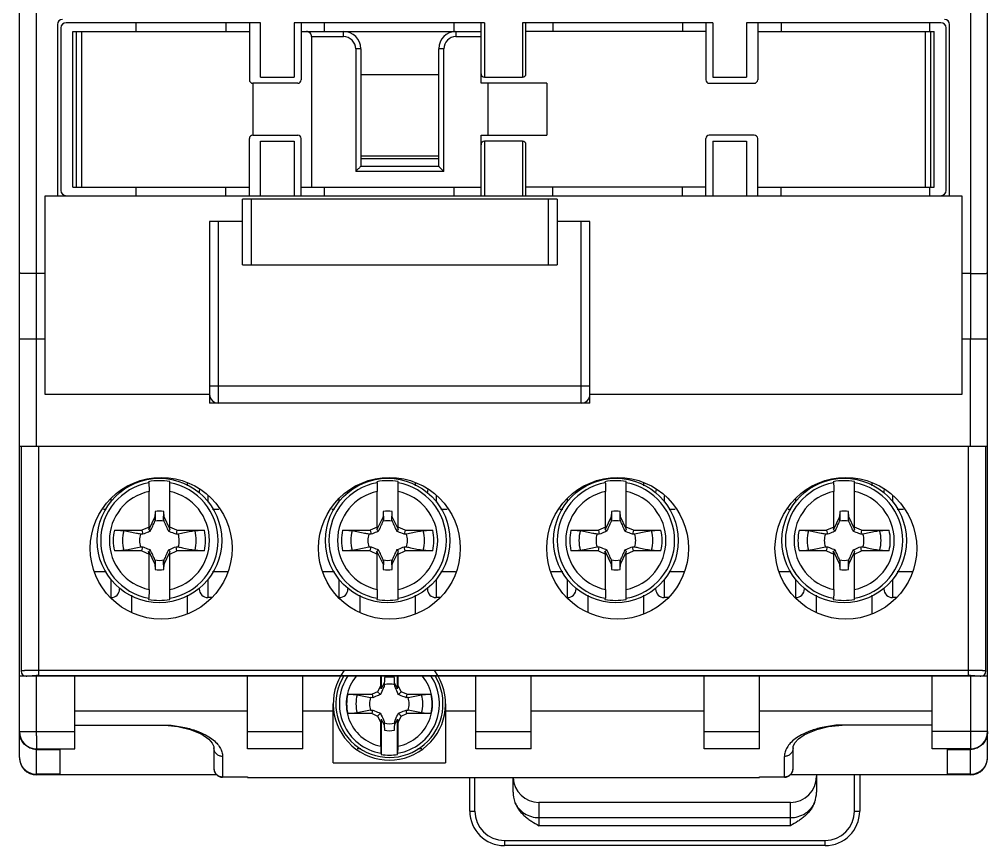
# Model space of a CAD drawing. Header units: millimetres. Extents: x 7.9 to 65, y 7.3 to 92.6.
# Drawn here: x 8.5 to 64.5, y 7.3 to 55.1 of the extents above; entities that cross this region are included whole.
import ezdxf

# ---------------------------------------------------------------- set-up
doc = ezdxf.new("R2010")
doc.units = ezdxf.units.MM
doc.header["$LTSCALE"] = 6.553738
doc.layers.get('0').update_dxf_attribs({"linetype": 'CONTINUOUS'})

msp = doc.modelspace()

# ---------------------------------------------------------------- linework, layer by layer
at = {"color": 7}
for p, q in [((8.468, 12.388), (8.468, 89.888)), ((64.468, 12.388), (64.468, 89.888)), ((63.468, 63.187), (63.468, 40.387)), ((9.468, 30.388), (9.467, 59.388)), ((22.418, 54.888), (11.168, 54.888)), ((15.228, 54.388), (15.228, 54.888)), ((20.418, 54.888), (20.418, 54.388)), ((21.768, 54.888), (21.768, 51.588)), ((22.418, 51.738), (22.418, 54.888)), ((24.368, 54.888), (24.368, 51.738)), ((35.368, 54.888), (24.368, 54.888)), ((24.768, 54.888), (24.768, 51.588)), ((26.118, 54.388), (26.118, 54.888)), ((33.618, 54.388), (33.618, 54.888)), ((35.168, 51.388), (35.168, 54.888)), ((35.368, 54.888), (35.368, 51.738)), ((37.568, 54.888), (37.568, 51.738)), ((48.568, 54.888), (37.568, 54.888)), ((37.768, 51.938), (37.768, 54.888)), ((39.318, 54.888), (39.318, 54.388)), ((46.818, 54.888), (46.818, 54.388)), ((48.168, 54.888), (48.168, 51.588)), ((48.568, 54.888), (48.568, 51.738)), ((61.768, 54.888), (50.518, 54.888)), ((50.518, 54.888), (50.518, 51.738)), ((51.168, 54.888), (51.168, 51.588)), ((52.518, 54.888), (52.518, 54.388)), ((61.128, 54.388), (61.128, 54.888)), ((10.668, 54.788), (10.668, 44.988)), ((10.868, 54.588), (10.868, 45.188)), ((11.568, 45.388), (11.568, 54.388)), ((11.568, 54.388), (21.768, 54.388)), ((11.768, 45.388), (11.768, 54.388)), ((12.068, 54.388), (12.068, 45.388)), ((24.768, 54.388), (35.168, 54.388)), ((27.218, 54.087), (27.218, 54.388)), ((33.718, 54.388), (33.718, 54.087)), ((48.168, 54.388), (37.768, 54.388)), ((51.168, 54.388), (61.368, 54.388)), ((60.868, 45.388), (60.868, 54.388)), ((61.168, 54.388), (61.168, 45.388)), ((61.368, 45.388), (61.368, 54.388)), ((62.068, 45.188), (62.068, 54.588)), ((62.268, 44.988), (62.268, 54.788)), ((25.368, 54.087), (25.368, 45.388)), ((25.368, 54.087), (27.217, 54.087)), ((33.717, 54.087), (35.168, 54.087)), ((27.918, 53.388), (27.918, 46.287)), ((28.218, 53.388), (27.918, 53.388)), ((28.218, 53.388), (28.218, 46.588)), ((32.718, 46.588), (32.718, 53.388)), ((33.018, 53.388), (32.718, 53.388)), ((33.018, 46.287), (33.018, 53.387)), ((22.418, 51.738), (24.368, 51.738)), ((32.718, 51.888), (28.218, 51.888)), ((35.368, 51.738), (37.568, 51.738)), ((48.568, 51.738), (50.518, 51.738)), ((21.968, 51.388), (21.968, 48.388)), ((24.568, 51.388), (21.968, 51.388)), ((38.968, 51.388), (35.168, 51.388)), ((35.568, 51.388), (35.568, 48.388)), ((38.968, 51.388), (38.968, 48.388)), ((48.368, 51.388), (50.968, 51.388)), ((21.768, 44.888), (21.768, 48.188)), ((21.968, 48.388), (24.568, 48.388)), ((24.768, 44.888), (24.768, 48.188)), ((35.168, 44.888), (35.168, 48.388)), ((35.168, 48.388), (38.968, 48.388)), ((48.168, 44.888), (48.168, 48.188)), ((50.968, 48.388), (48.368, 48.388)), ((51.168, 44.888), (51.168, 48.188)), ((22.418, 44.888), (22.418, 48.038)), ((22.418, 48.038), (24.368, 48.038)), ((24.368, 48.038), (24.368, 44.888)), ((35.368, 48.038), (35.368, 44.888)), ((37.568, 48.038), (35.368, 48.038)), ((37.568, 48.038), (37.568, 44.888)), ((37.768, 44.888), (37.768, 47.838)), ((48.568, 48.038), (50.518, 48.038)), ((48.568, 48.038), (48.568, 44.888)), ((50.518, 48.038), (50.518, 44.888)), ((32.718, 47.17), (28.218, 47.17)), ((28.218, 47.029), (32.718, 47.029)), ((28.218, 46.588), (32.718, 46.588)), ((33.018, 46.287), (27.918, 46.287)), ((11.568, 45.388), (21.768, 45.388)), ((15.228, 44.888), (15.228, 45.388)), ((20.418, 44.888), (20.418, 45.388)), ((24.768, 45.388), (35.168, 45.388)), ((26.118, 44.888), (26.118, 45.388)), ((33.618, 44.888), (33.618, 45.388)), ((48.168, 45.388), (37.768, 45.388)), ((39.318, 44.888), (39.318, 45.388)), ((46.818, 44.888), (46.818, 45.388)), ((51.168, 45.388), (61.368, 45.388)), ((52.518, 44.888), (52.518, 45.388)), ((61.128, 44.888), (61.128, 45.388)), ((9.968, 33.388), (9.968, 44.888)), ((9.968, 44.888), (62.968, 44.888)), ((62.968, 44.888), (62.968, 33.388)), ((21.368, 40.888), (21.368, 44.688)), ((39.568, 44.688), (21.368, 44.688)), ((21.868, 44.688), (21.868, 40.888)), ((39.068, 40.888), (39.068, 44.688)), ((39.568, 44.688), (39.568, 40.888)), ((19.468, 43.388), (19.468, 33.429)), ((21.368, 43.388), (19.468, 43.388)), ((19.968, 43.388), (19.968, 32.887)), ((41.468, 43.388), (39.568, 43.388)), ((40.968, 32.887), (40.968, 43.388)), ((41.468, 33.429), (41.468, 43.388)), ((21.368, 40.888), (39.568, 40.888)), ((9.968, 40.387), (9.467, 40.387)), ((63.468, 40.387), (62.968, 40.387)), ((63.468, 40.387), (63.468, 36.588)), ((9.968, 36.588), (8.468, 36.588)), ((64.468, 36.588), (62.968, 36.588)), ((63.467, 30.388), (63.467, 36.588)), ((19.468, 33.888), (41.468, 33.888)), ((19.469, 33.388), (9.968, 33.388)), ((19.468, 33.388), (19.468, 32.887)), ((62.968, 33.388), (41.466, 33.388)), ((41.468, 32.887), (41.468, 33.388)), ((41.468, 32.887), (19.468, 32.887)), ((8.468, 30.388), (64.468, 30.388)), ((8.568, 30.388), (8.568, 17.388)), ((9.568, 30.388), (9.568, 17.125)), ((63.368, 17.125), (63.368, 30.388)), ((64.367, 17.388), (64.367, 30.388)), ((15.936, 28.339), (15.956, 28.277)), ((17.168, 25.588), (17.168, 28.345)), ((18.185, 28.104), (18.185, 28.286)), ((29.136, 28.339), (29.156, 28.277)), ((30.368, 25.588), (30.368, 28.345)), ((31.385, 28.104), (31.385, 28.286)), ((42.336, 28.339), (42.356, 28.277)), ((43.568, 25.588), (43.568, 28.345)), ((44.585, 28.104), (44.585, 28.286)), ((55.536, 28.339), (55.556, 28.277)), ((56.768, 25.588), (56.768, 28.345)), ((57.785, 28.104), (57.785, 28.286)), ((14.268, 27.721), (14.268, 27.738)), ((15.968, 25.72), (15.968, 27.772)), ((19.368, 27.519), (19.368, 27.165)), ((27.468, 27.721), (27.468, 27.738)), ((29.168, 25.72), (29.168, 27.772)), ((32.568, 27.519), (32.568, 27.165)), ((40.668, 27.721), (40.668, 27.738)), ((42.368, 25.72), (42.368, 27.772)), ((45.768, 27.519), (45.768, 27.165)), ((53.868, 27.721), (53.868, 27.738)), ((55.568, 25.72), (55.568, 27.772)), ((58.968, 27.519), (58.968, 27.165)), ((13.768, 27.166), (13.768, 27.382)), ((26.968, 27.166), (26.968, 27.382)), ((40.168, 27.166), (40.168, 27.382)), ((53.368, 27.166), (53.368, 27.382)), ((13.494, 26.738), (13.335, 26.738)), ((16.313, 26.62), (16.302, 26.304)), ((16.313, 26.62), (16.322, 26.114)), ((16.813, 26.115), (16.822, 26.62)), ((16.833, 26.304), (16.822, 26.62)), ((20.001, 26.738), (19.641, 26.738)), ((26.694, 26.738), (26.535, 26.738)), ((29.513, 26.62), (29.502, 26.304)), ((29.513, 26.62), (29.522, 26.114)), ((30.013, 26.115), (30.022, 26.62)), ((30.033, 26.304), (30.022, 26.62)), ((33.201, 26.738), (32.841, 26.738)), ((39.894, 26.738), (39.735, 26.738)), ((42.713, 26.62), (42.702, 26.304)), ((42.713, 26.62), (42.722, 26.114)), ((43.213, 26.115), (43.222, 26.62)), ((43.233, 26.304), (43.222, 26.62)), ((46.401, 26.738), (46.041, 26.738)), ((53.094, 26.738), (52.935, 26.738)), ((55.913, 26.62), (55.902, 26.304)), ((55.913, 26.62), (55.922, 26.114)), ((56.413, 26.115), (56.422, 26.62)), ((56.433, 26.304), (56.422, 26.62)), ((59.601, 26.738), (59.241, 26.738)), ((16.302, 26.304), (15.948, 25.579)), ((16.322, 26.114), (16.302, 26.304)), ((16.813, 26.115), (16.833, 26.304)), ((17.168, 25.619), (16.833, 26.304)), ((29.502, 26.304), (29.148, 25.579)), ((29.522, 26.114), (29.502, 26.304)), ((30.013, 26.115), (30.033, 26.304)), ((30.368, 25.619), (30.033, 26.304)), ((42.702, 26.304), (42.348, 25.579)), ((42.722, 26.114), (42.702, 26.304)), ((43.213, 26.115), (43.233, 26.304)), ((43.568, 25.619), (43.233, 26.304)), ((55.902, 26.304), (55.548, 25.579)), ((55.922, 26.114), (55.902, 26.304)), ((56.413, 26.115), (56.433, 26.304)), ((56.768, 25.619), (56.433, 26.304)), ((13.964, 25.537), (15.556, 25.537)), ((15.606, 25.297), (15.48, 25.304)), ((15.968, 25.72), (15.556, 25.537)), ((15.556, 25.537), (15.606, 25.297)), ((15.968, 25.72), (15.936, 25.574)), ((15.948, 25.579), (15.936, 25.574)), ((15.948, 25.579), (16.047, 25.477)), ((17.187, 25.579), (17.088, 25.477)), ((17.579, 25.537), (17.168, 25.72)), ((17.168, 25.588), (17.187, 25.579)), ((17.579, 25.537), (17.529, 25.297)), ((17.655, 25.304), (17.529, 25.297)), ((17.579, 25.537), (19.171, 25.537)), ((27.164, 25.537), (28.756, 25.537)), ((28.806, 25.297), (28.68, 25.304)), ((29.168, 25.72), (28.756, 25.537)), ((28.756, 25.537), (28.806, 25.297)), ((29.168, 25.72), (29.136, 25.574)), ((29.148, 25.579), (29.136, 25.574)), ((29.148, 25.579), (29.247, 25.477)), ((30.387, 25.579), (30.288, 25.477)), ((30.779, 25.537), (30.368, 25.72)), ((30.368, 25.588), (30.387, 25.579)), ((30.779, 25.537), (30.729, 25.297)), ((30.855, 25.304), (30.729, 25.297)), ((30.779, 25.537), (32.371, 25.537)), ((40.364, 25.537), (41.956, 25.537)), ((42.006, 25.297), (41.88, 25.304)), ((42.368, 25.72), (41.956, 25.537)), ((41.956, 25.537), (42.006, 25.297)), ((42.368, 25.72), (42.336, 25.574)), ((42.348, 25.579), (42.336, 25.574)), ((42.348, 25.579), (42.447, 25.477)), ((43.587, 25.579), (43.488, 25.477)), ((43.979, 25.537), (43.568, 25.72)), ((43.568, 25.588), (43.587, 25.579)), ((43.979, 25.537), (43.929, 25.297)), ((44.055, 25.304), (43.929, 25.297)), ((43.979, 25.537), (45.571, 25.537)), ((53.564, 25.537), (55.156, 25.537)), ((55.206, 25.297), (55.08, 25.304)), ((55.568, 25.72), (55.156, 25.537)), ((55.156, 25.537), (55.206, 25.297)), ((55.568, 25.72), (55.536, 25.574)), ((55.548, 25.579), (55.536, 25.574)), ((55.548, 25.579), (55.647, 25.477)), ((56.787, 25.579), (56.688, 25.477)), ((57.179, 25.537), (56.768, 25.72)), ((56.768, 25.588), (56.787, 25.579)), ((57.179, 25.537), (57.129, 25.297)), ((57.255, 25.304), (57.129, 25.297)), ((57.179, 25.537), (58.771, 25.537)), ((15.556, 24.338), (13.964, 24.338)), ((15.48, 24.571), (15.606, 24.578)), ((15.556, 24.338), (15.606, 24.578)), ((15.556, 24.338), (15.968, 24.155)), ((15.936, 24.301), (15.948, 24.296)), ((15.968, 24.155), (15.936, 24.301)), ((15.948, 24.296), (16.047, 24.398)), ((15.948, 24.296), (16.302, 23.571)), ((15.968, 22.103), (15.968, 24.155)), ((16.833, 23.571), (17.168, 24.256)), ((17.187, 24.296), (17.088, 24.398)), ((17.168, 24.155), (17.58, 24.339)), ((17.187, 24.296), (17.168, 24.287)), ((17.168, 21.53), (17.168, 24.287)), ((17.58, 24.338), (17.529, 24.578)), ((17.529, 24.578), (17.655, 24.571)), ((19.171, 24.339), (17.58, 24.338)), ((28.756, 24.338), (27.164, 24.338)), ((28.68, 24.571), (28.806, 24.578)), ((28.756, 24.338), (28.806, 24.578)), ((28.756, 24.338), (29.168, 24.155)), ((29.136, 24.301), (29.148, 24.296)), ((29.168, 24.155), (29.136, 24.301)), ((29.148, 24.296), (29.247, 24.398)), ((29.148, 24.296), (29.502, 23.571)), ((29.168, 22.103), (29.168, 24.155)), ((30.033, 23.571), (30.368, 24.256)), ((30.387, 24.296), (30.288, 24.398)), ((30.368, 24.155), (30.78, 24.339)), ((30.387, 24.296), (30.368, 24.287)), ((30.368, 21.53), (30.368, 24.287)), ((30.78, 24.338), (30.729, 24.578)), ((30.729, 24.578), (30.855, 24.571)), ((32.371, 24.339), (30.78, 24.338)), ((41.956, 24.338), (40.364, 24.338)), ((41.88, 24.571), (42.006, 24.578)), ((41.956, 24.338), (42.006, 24.578)), ((41.956, 24.338), (42.368, 24.155)), ((42.336, 24.301), (42.348, 24.296)), ((42.368, 24.155), (42.336, 24.301)), ((42.348, 24.296), (42.447, 24.398)), ((42.348, 24.296), (42.702, 23.571)), ((42.368, 22.103), (42.368, 24.155)), ((43.233, 23.571), (43.568, 24.256)), ((43.587, 24.296), (43.488, 24.398)), ((43.568, 24.155), (43.98, 24.339)), ((43.587, 24.296), (43.568, 24.287)), ((43.568, 21.53), (43.568, 24.287)), ((43.98, 24.338), (43.929, 24.578)), ((43.929, 24.578), (44.055, 24.571)), ((45.571, 24.339), (43.98, 24.338)), ((55.156, 24.338), (53.564, 24.338)), ((55.08, 24.571), (55.206, 24.578)), ((55.156, 24.338), (55.206, 24.578)), ((55.156, 24.338), (55.568, 24.155)), ((55.536, 24.301), (55.548, 24.296)), ((55.568, 24.155), (55.536, 24.301)), ((55.548, 24.296), (55.647, 24.398)), ((55.548, 24.296), (55.902, 23.571)), ((55.568, 22.103), (55.568, 24.155)), ((56.433, 23.571), (56.768, 24.256)), ((56.787, 24.296), (56.688, 24.398)), ((56.768, 24.155), (57.18, 24.339)), ((56.787, 24.296), (56.768, 24.287)), ((56.768, 21.53), (56.768, 24.287)), ((57.18, 24.338), (57.129, 24.578)), ((57.129, 24.578), (57.255, 24.571)), ((58.771, 24.339), (57.18, 24.338)), ((16.322, 23.76), (16.302, 23.571)), ((16.302, 23.571), (16.313, 23.255)), ((16.322, 23.76), (16.313, 23.255)), ((16.813, 23.761), (16.833, 23.571)), ((16.822, 23.255), (16.813, 23.761)), ((16.822, 23.255), (16.833, 23.571)), ((29.522, 23.76), (29.502, 23.571)), ((29.502, 23.571), (29.513, 23.255)), ((29.522, 23.76), (29.513, 23.255)), ((30.013, 23.761), (30.033, 23.571)), ((30.022, 23.255), (30.013, 23.761)), ((30.022, 23.255), (30.033, 23.571)), ((42.722, 23.76), (42.702, 23.571)), ((42.702, 23.571), (42.713, 23.255)), ((42.722, 23.76), (42.713, 23.255)), ((43.213, 23.761), (43.233, 23.571)), ((43.222, 23.255), (43.213, 23.761)), ((43.222, 23.255), (43.233, 23.571)), ((55.922, 23.76), (55.902, 23.571)), ((55.902, 23.571), (55.913, 23.255)), ((55.922, 23.76), (55.913, 23.255)), ((56.413, 23.761), (56.433, 23.571)), ((56.422, 23.255), (56.413, 23.761)), ((56.422, 23.255), (56.433, 23.571)), ((12.836, 23.138), (13.494, 23.138)), ((19.641, 23.138), (20.497, 23.138)), ((26.036, 23.138), (26.694, 23.138)), ((32.841, 23.138), (33.697, 23.138)), ((39.236, 23.138), (39.894, 23.138)), ((46.041, 23.138), (46.897, 23.138)), ((52.436, 23.138), (53.094, 23.138)), ((59.241, 23.138), (60.097, 23.138)), ((13.768, 21.638), (13.768, 22.71)), ((19.368, 22.709), (19.368, 21.638)), ((26.968, 21.638), (26.968, 22.71)), ((32.568, 22.709), (32.568, 21.638)), ((40.168, 21.638), (40.168, 22.71)), ((45.768, 22.709), (45.768, 21.638)), ((53.368, 21.638), (53.368, 22.71)), ((58.968, 22.709), (58.968, 21.638)), ((18.868, 22.209), (18.868, 22.138)), ((32.068, 22.209), (32.068, 22.138)), ((45.268, 22.209), (45.268, 22.138)), ((58.468, 22.209), (58.468, 22.138)), ((13.768, 21.638), (13.735, 21.638)), ((14.95, 21.771), (14.95, 20.798)), ((15.956, 21.598), (15.936, 21.536)), ((18.185, 20.688), (18.185, 21.771)), ((19.597, 21.638), (19.368, 21.638)), ((26.968, 21.638), (26.935, 21.638)), ((28.15, 21.771), (28.15, 20.798)), ((29.156, 21.598), (29.136, 21.536)), ((31.385, 20.688), (31.385, 21.771)), ((32.797, 21.638), (32.568, 21.638)), ((40.168, 21.638), (40.135, 21.638)), ((41.35, 21.771), (41.35, 20.798)), ((42.356, 21.598), (42.336, 21.536)), ((44.585, 20.688), (44.585, 21.771)), ((45.997, 21.638), (45.768, 21.638)), ((53.368, 21.638), (53.335, 21.638)), ((54.55, 21.771), (54.55, 20.798)), ((55.556, 21.598), (55.536, 21.536)), ((57.785, 20.688), (57.785, 21.771)), ((59.197, 21.638), (58.968, 21.638)), ((63.368, 17.425), (9.568, 17.425)), ((64.468, 17.087), (8.468, 17.087)), ((9.468, 13.887), (9.468, 17.087)), ((9.567, 17.125), (63.368, 17.125)), ((11.668, 12.888), (11.668, 17.087)), ((21.668, 12.888), (21.668, 17.087)), ((24.868, 12.888), (24.868, 17.087)), ((29.368, 16.557), (29.368, 17.087)), ((29.396, 17.087), (29.396, 16.364)), ((29.576, 17.011), (29.558, 16.498)), ((30.169, 16.71), (30.159, 17.011)), ((30.339, 16.364), (30.339, 17.087)), ((30.368, 16.557), (30.368, 17.087)), ((34.868, 12.888), (34.868, 17.087)), ((38.068, 12.888), (38.068, 17.087)), ((48.068, 12.888), (48.068, 17.087)), ((51.268, 12.888), (51.268, 17.087)), ((61.268, 12.888), (61.268, 17.087)), ((63.467, 17.087), (63.467, 13.887)), ((29.368, 16.557), (29.189, 16.191)), ((29.396, 16.364), (29.368, 16.557)), ((29.566, 16.71), (29.396, 16.364)), ((30.339, 16.364), (30.169, 16.71)), ((30.177, 16.498), (30.169, 16.71)), ((30.339, 16.364), (30.368, 16.557)), ((30.546, 16.191), (30.368, 16.557)), ((27.46, 16.047), (28.864, 16.046)), ((28.006, 16.013), (28.78, 15.854)), ((28.906, 15.847), (28.78, 15.854)), ((29.189, 16.191), (28.864, 16.046)), ((28.864, 16.046), (28.906, 15.847)), ((29.189, 16.191), (29.347, 16.027)), ((30.546, 16.191), (30.388, 16.027)), ((30.871, 16.046), (30.546, 16.191)), ((30.871, 16.046), (30.829, 15.847)), ((30.955, 15.854), (30.829, 15.847)), ((30.871, 16.046), (32.275, 16.047)), ((30.955, 15.854), (31.729, 16.013)), ((26.618, 12.072), (26.618, 15.488)), ((28.78, 15.121), (28.006, 14.962)), ((28.78, 15.121), (28.906, 15.128)), ((28.864, 14.929), (28.906, 15.128)), ((30.872, 14.929), (30.829, 15.128)), ((30.829, 15.128), (30.955, 15.121)), ((31.729, 14.963), (30.955, 15.121)), ((33.118, 15.488), (33.118, 12.072)), ((11.668, 15.088), (21.668, 15.088)), ((24.868, 15.088), (26.618, 15.088)), ((28.864, 14.929), (27.46, 14.928)), ((28.864, 14.929), (29.189, 14.784)), ((29.189, 14.784), (29.347, 14.948)), ((29.189, 14.784), (29.368, 14.418)), ((29.396, 14.611), (29.368, 14.418)), ((29.396, 14.611), (29.566, 14.265)), ((29.396, 14.611), (29.396, 12.565)), ((30.169, 14.265), (30.339, 14.611)), ((30.339, 14.611), (30.368, 14.418)), ((30.339, 12.565), (30.339, 14.611)), ((30.368, 14.418), (30.546, 14.784)), ((30.546, 14.784), (30.388, 14.948)), ((30.546, 14.784), (30.872, 14.929)), ((32.275, 14.929), (30.872, 14.929)), ((33.118, 15.088), (34.868, 15.088)), ((38.068, 15.088), (48.068, 15.088)), ((51.268, 15.088), (61.268, 15.088)), ((11.668, 14.262), (17.141, 14.262)), ((29.368, 13.041), (29.368, 14.418)), ((29.558, 14.477), (29.566, 14.265)), ((29.566, 14.265), (29.576, 13.964)), ((30.159, 13.964), (30.177, 14.477)), ((30.368, 13.041), (30.368, 14.418)), ((55.265, 14.174), (56.045, 14.262)), ((61.268, 14.262), (55.794, 14.262)), ((8.468, 13.887), (11.668, 13.887)), ((9.468, 13.642), (9.468, 13.887)), ((9.468, 13.642), (9.468, 12.888)), ((21.668, 13.887), (24.868, 13.887)), ((34.868, 13.887), (38.068, 13.887)), ((48.068, 13.887), (51.268, 13.887)), ((64.468, 13.887), (61.268, 13.887)), ((63.467, 13.887), (63.467, 12.888)), ((9.468, 12.888), (11.668, 12.888)), ((10.818, 11.388), (10.818, 12.888)), ((19.718, 12.937), (19.718, 12.937)), ((19.718, 12.937), (19.718, 11.747)), ((24.868, 12.888), (21.668, 12.888)), ((28.218, 12.888), (28.01, 12.888)), ((31.736, 12.888), (31.518, 12.888)), ((38.068, 12.888), (34.868, 12.888)), ((51.268, 12.888), (48.068, 12.888)), ((53.217, 11.747), (53.217, 12.937)), ((63.467, 12.888), (61.268, 12.888)), ((63.467, 11.388), (63.467, 12.888)), ((9.468, 12.853), (10.818, 12.853)), ((9.468, 11.388), (9.468, 12.853)), ((20.218, 12.451), (20.218, 11.247)), ((29.377, 12.634), (29.396, 12.565)), ((30.339, 12.565), (30.358, 12.634)), ((52.717, 11.247), (52.717, 12.451)), ((62.118, 12.872), (62.118, 11.388)), ((62.118, 12.853), (63.467, 12.853)), ((26.618, 12.072), (33.118, 12.072)), ((10.818, 11.422), (9.468, 11.422)), ((19.878, 11.388), (9.468, 11.388)), ((20.218, 11.275), (21.668, 11.275)), ((21.668, 11.247), (20.218, 11.247)), ((21.668, 11.275), (21.668, 11.238)), ((21.668, 11.238), (51.268, 11.238)), ((34.518, 9.287), (34.518, 11.238)), ((34.818, 9.287), (34.818, 11.238)), ((37.018, 10.387), (37.018, 11.238)), ((51.268, 11.275), (52.717, 11.275)), ((51.268, 11.238), (51.268, 11.275)), ((52.717, 11.247), (51.268, 11.247)), ((63.467, 11.388), (53.057, 11.388)), ((54.568, 11.388), (54.568, 10.387)), ((56.768, 9.287), (56.768, 11.388)), ((57.068, 11.388), (57.068, 9.287)), ((63.467, 11.422), (62.118, 11.422)), ((53.068, 9.788), (38.518, 9.788)), ((38.518, 9.788), (38.518, 8.439)), ((53.068, 8.439), (53.068, 9.788)), ((34.518, 9.287), (34.818, 9.287)), ((56.768, 9.287), (57.068, 9.287)), ((38.518, 8.908), (53.068, 8.908)), ((53.068, 8.439), (38.518, 8.439)), ((36.518, 7.588), (55.068, 7.588)), ((36.518, 7.588), (36.518, 7.288)), ((55.068, 7.288), (36.518, 7.288)), ((55.068, 7.288), (55.068, 7.588))]:
    msp.add_line(p, q, dxfattribs=at)
for points in [[(16.876, 14.262), (17.638, 14.179), (18.34, 14.011), (18.884, 13.797), (19.101, 13.681), (19.429, 13.443), (19.627, 13.215), (19.709, 13.018), (19.718, 12.937)], [(53.217, 12.937), (53.226, 13.021), (53.315, 13.226), (53.521, 13.457), (53.85, 13.691), (54.063, 13.803), (54.588, 14.008), (55.265, 14.174)]]:
    msp.add_lwpolyline(points, dxfattribs=at)
for centre, radius in [((16.668, 24.488), 4.1), ((29.868, 24.488), 4.1), ((43.068, 24.488), 4.1), ((56.268, 24.488), 4.1), ((16.568, 24.938), 3.6), ((29.768, 24.938), 3.6), ((42.968, 24.938), 3.6), ((56.168, 24.938), 3.6)]:
    msp.add_circle(centre, radius, dxfattribs=at)
for centre, radius, start, end in [((10.968, 54.788), 0.3, 90, 180), ((11.168, 54.588), 0.3, 90, 180), ((61.768, 54.588), 0.3, 0, 90), ((61.968, 54.788), 0.3, 0, 90), ((25.068, 54.087), 0.3, 359.9991, 90.0005), ((27.218, 53.388), 1, 0, 90), ((33.718, 53.388), 1, 90, 180), ((27.218, 53.388), 0.7, 0.0032, 90.0039), ((33.718, 53.388), 0.7, 90.0032, 180.0039), ((21.968, 51.588), 0.2, 180, 270), ((24.568, 51.588), 0.2, 270, 360), ((35.368, 51.938), 0.2, 180, 270), ((37.568, 51.938), 0.2, 270, 360), ((48.368, 51.588), 0.2, 180, 270), ((50.968, 51.588), 0.2, 270, 360), ((21.968, 48.188), 0.2, 90, 180), ((24.568, 48.188), 0.2, 0, 90), ((48.368, 48.188), 0.2, 90, 180), ((50.968, 48.188), 0.2, 0, 90), ((35.368, 47.838), 0.2, 90, 180), ((37.568, 47.838), 0.2, 0, 90), ((10.968, 44.988), 0.3, 180, 199.4712), ((11.168, 45.188), 0.3, 180, 270), ((61.768, 45.188), 0.3, 270, 360), ((61.968, 44.988), 0.3, 340.5288, 360), ((20.051, 33.429), 0.584, 179.9875, 184.0894), ((19.968, 33.388), 0.5, 180, 270), ((40.968, 33.388), 0.5, 270, 360), ((40.884, 33.429), 0.584, 355.9106, 0.0125), ((16.568, 24.938), 3.395, 100.3845, 259.6155), ((16.568, 24.938), 3.46, 80.0139, 100.5149), ((16.568, 24.938), 3.395, 280.1795, 79.8205), ((29.768, 24.938), 3.395, 100.3845, 259.6155), ((29.768, 24.938), 3.46, 80.0139, 100.5149), ((29.768, 24.938), 3.395, 280.1795, 79.8205), ((42.968, 24.938), 3.395, 100.3845, 259.6155), ((42.968, 24.938), 3.46, 80.0139, 100.5149), ((42.968, 24.938), 3.395, 280.1795, 79.8205), ((56.168, 24.938), 3.395, 100.3845, 259.6155), ((56.168, 24.938), 3.46, 80.0139, 100.5149), ((56.168, 24.938), 3.395, 280.1795, 79.8205), ((16.568, 24.938), 2.897, 101.9537, 258.0463), ((16.568, 24.938), 2.897, 281.9537, 78.0463), ((19.368, 27.738), 0.5, 162.7341, 180), ((29.768, 24.938), 2.897, 101.9537, 258.0463), ((29.768, 24.938), 2.897, 281.9537, 78.0463), ((32.568, 27.738), 0.5, 162.7341, 180), ((42.968, 24.938), 2.897, 101.9537, 258.0463), ((42.968, 24.938), 2.897, 281.9537, 78.0463), ((45.768, 27.738), 0.5, 162.7341, 180), ((56.168, 24.938), 2.897, 101.9537, 258.0463), ((56.168, 24.938), 2.897, 281.9537, 78.0463), ((58.968, 27.738), 0.5, 162.7341, 180), ((16.568, 24.938), 1.702, 81.4069, 98.593), ((29.768, 24.938), 1.702, 81.4069, 98.593), ((42.968, 24.938), 1.702, 81.4069, 98.593), ((56.168, 24.938), 1.702, 81.4069, 98.593), ((-6.917, 32.646), 24.139, 344.1525, 344.3012), ((16.568, 24.938), 1.147, 76.7553, 103.2447), ((38.75, 32.278), 22.786, 195.6931, 195.8506), ((6.283, 32.646), 24.139, 344.1525, 344.3012), ((29.768, 24.938), 1.147, 76.7553, 103.2447), ((51.95, 32.278), 22.786, 195.6931, 195.8506), ((19.483, 32.646), 24.139, 344.1525, 344.3012), ((42.968, 24.938), 1.147, 76.7553, 103.2447), ((65.15, 32.278), 22.786, 195.6931, 195.8506), ((32.683, 32.646), 24.139, 344.1525, 344.3012), ((56.168, 24.938), 1.147, 76.7553, 103.2447), ((78.35, 32.278), 22.786, 195.6931, 195.8506), ((16.568, 24.938), 2.671, 167.0324, 192.9676), ((16.568, 24.938), 2.134, 164.6231, 195.3767), ((16.568, 24.938), 1.147, 161.3798, 198.6203), ((16.568, 24.938), 1.147, 341.3837, 18.6203), ((16.568, 24.938), 2.134, 344.6406, 15.3767), ((16.568, 24.938), 2.671, 347.0481, 12.9676), ((29.768, 24.938), 2.671, 167.0324, 192.9676), ((29.768, 24.938), 2.134, 164.6231, 195.3767), ((29.768, 24.938), 1.147, 161.3798, 198.6203), ((29.768, 24.938), 1.147, 341.3837, 18.6203), ((29.768, 24.938), 2.134, 344.6406, 15.3767), ((29.768, 24.938), 2.671, 347.0481, 12.9676), ((42.968, 24.938), 2.671, 167.0324, 192.9676), ((42.968, 24.938), 2.134, 164.6231, 195.3767), ((42.968, 24.938), 1.147, 161.3798, 198.6203), ((42.968, 24.938), 1.147, 341.3837, 18.6203), ((42.968, 24.938), 2.134, 344.6406, 15.3767), ((42.968, 24.938), 2.671, 347.0481, 12.9676), ((56.168, 24.938), 2.671, 167.0324, 192.9676), ((56.168, 24.938), 2.134, 164.6231, 195.3767), ((56.168, 24.938), 1.147, 161.3798, 198.6203), ((56.168, 24.938), 1.147, 341.3837, 18.6203), ((56.168, 24.938), 2.134, 344.6406, 15.3767), ((56.168, 24.938), 2.671, 347.0481, 12.9676), ((-5.615, 17.597), 22.786, 15.6931, 15.8506), ((16.568, 24.938), 1.147, 256.7553, 283.2447), ((40.052, 17.229), 24.139, 164.1525, 164.3012), ((7.585, 17.597), 22.786, 15.6931, 15.8506), ((29.768, 24.938), 1.147, 256.7553, 283.2447), ((53.252, 17.229), 24.139, 164.1525, 164.3012), ((20.785, 17.597), 22.786, 15.6931, 15.8506), ((42.968, 24.938), 1.147, 256.7553, 283.2447), ((66.452, 17.229), 24.139, 164.1525, 164.3012), ((33.985, 17.597), 22.786, 15.6931, 15.8506), ((56.168, 24.938), 1.147, 256.7553, 283.2447), ((79.652, 17.229), 24.139, 164.1525, 164.3012), ((16.568, 24.938), 1.702, 261.4069, 278.593), ((29.768, 24.938), 1.702, 261.4069, 278.593), ((42.968, 24.938), 1.702, 261.4069, 278.593), ((56.168, 24.938), 1.702, 261.4069, 278.593), ((13.768, 22.138), 0.5, 270, 360), ((19.368, 22.138), 0.5, 180, 270), ((26.968, 22.138), 0.5, 270, 360), ((32.568, 22.138), 0.5, 180, 270), ((40.168, 22.138), 0.5, 270, 360), ((45.768, 22.138), 0.5, 180, 270), ((53.368, 22.138), 0.5, 270, 360), ((58.968, 22.138), 0.5, 180, 270), ((16.568, 24.938), 3.46, 259.4851, 279.9861), ((29.768, 24.938), 3.46, 259.4851, 279.9861), ((42.968, 24.938), 3.46, 259.4851, 279.9861), ((56.168, 24.938), 3.46, 259.4851, 279.9861), ((8.868, 17.388), 0.3, 179.9781, 269.9623), ((29.868, 15.488), 3.25, 144.1171, 35.9434), ((64.067, 17.388), 0.3, 270.0377, 0.0218), ((9.568, 3.887), 13.238, 90.0025, 90.4543), ((29.868, 15.488), 3.1, 148.3923, 31.5938), ((29.868, 15.488), 2.896, 145.9933, 260.249), ((29.868, 15.488), 2.497, 139.9903, 258.4502), ((29.868, 15.488), 1.552, 79.179, 100.8208), ((29.868, 15.488), 2.896, 279.751, 34.0177), ((29.868, 15.488), 2.497, 281.5498, 39.897), ((63.368, 3.976), 13.149, 89.5452, 89.9971), ((29.868, 15.488), 1.147, 74.5296, 105.4694), ((29.868, 15.488), 2.471, 166.9266, 193.0734), ((29.868, 15.488), 1.934, 164.2367, 195.7633), ((29.868, 15.488), 1.147, 161.38, 198.62), ((29.868, 15.488), 1.147, 341.3839, 18.62), ((29.868, 15.488), 1.934, 344.2526, 15.7633), ((29.868, 15.488), 2.471, 346.9416, 13.0734), ((29.868, 15.488), 1.147, 254.5298, 285.4699), ((9.468, 13.887), 1, 180, 270), ((29.868, 15.488), 1.552, 259.179, 280.8208), ((63.467, 13.887), 1, 270.0001, 360), ((9.468, 12.388), 1, 180, 270), ((29.868, 15.488), 2.96, 260.8403, 279.1597), ((63.467, 12.388), 1, 270, 360), ((20.184, 11.761), 0.466, 180.0011, 181.5681), ((52.752, 11.761), 0.466, 358.4449, 359.9989), ((20.218, 11.747), 0.5, 180, 270), ((38.518, 11.288), 1.5, 182.716, 270), ((52.717, 11.747), 0.5, 270, 360), ((53.068, 11.288), 1.5, 270, 360), ((36.518, 9.287), 2, 180, 270), ((36.518, 9.287), 1.7, 180.0001, 270.0001), ((55.068, 9.287), 2, 270, 360), ((55.068, 9.287), 1.7, 270.0001, 0.0001)]:
    msp.add_arc(centre, radius, start, end, dxfattribs=at)
for centre, start_param, end_param in [((38.518, 10.387), 1.570796, 1.95367), ((53.068, 10.387), -1.95367, -1.570796)]:
    msp.add_ellipse(centre, major_axis=(0, 1.6), ratio=0.937749, start_param=start_param, end_param=end_param, dxfattribs=at)
for points, knots in [([(28.218, 46.588), (28.207, 46.577), (28.179, 46.549), (28.128, 46.498), (28.063, 46.434), (27.992, 46.362), (27.943, 46.313), (27.918, 46.287)], [0, 0, 0, 0, 0.105328, 0.284263, 0.505598, 0.74834, 1, 1, 1, 1]), ([(32.718, 46.588), (32.728, 46.577), (32.756, 46.549), (32.807, 46.498), (32.871, 46.433), (32.943, 46.362), (32.992, 46.313), (33.018, 46.287)], [0, 0, 0, 0, 0.105328, 0.284263, 0.505598, 0.74834, 1, 1, 1, 1]), ([(9.467, 40.387), (9.403, 40.387), (9.275, 40.388), (9.09, 40.388), (8.943, 40.389), (8.835, 40.39), (8.763, 40.391), (8.697, 40.392), (8.639, 40.393), (8.588, 40.394), (8.547, 40.395), (8.517, 40.396), (8.498, 40.397), (8.487, 40.398), (8.479, 40.399), (8.473, 40.399), (8.47, 40.4), (8.468, 40.4), (8.468, 40.401)], [0, 0, 0, 0, 0.194859, 0.382595, 0.555388, 0.634152, 0.706828, 0.772731, 0.831183, 0.881608, 0.923571, 0.956647, 0.969734, 0.980491, 0.988899, 0.994945, 0.998623, 1, 1, 1, 1]), ([(63.468, 40.387), (63.533, 40.387), (63.66, 40.388), (63.845, 40.388), (63.992, 40.389), (64.1, 40.39), (64.172, 40.391), (64.238, 40.392), (64.296, 40.393), (64.347, 40.394), (64.388, 40.395), (64.418, 40.396), (64.437, 40.397), (64.448, 40.398), (64.456, 40.399), (64.462, 40.399), (64.465, 40.4), (64.468, 40.4), (64.468, 40.401)], [0, 0, 0, 0, 0.194863, 0.382602, 0.555398, 0.634162, 0.706839, 0.772743, 0.831195, 0.88162, 0.923584, 0.95666, 0.969749, 0.980506, 0.988915, 0.994961, 0.998637, 1, 1, 1, 1]), ([(15.956, 28.277), (15.956, 28.276), (15.956, 28.274), (15.957, 28.268), (15.958, 28.259), (15.959, 28.244), (15.96, 28.225), (15.961, 28.202), (15.963, 28.165), (15.964, 28.11), (15.966, 28.036), (15.967, 27.953), (15.967, 27.864), (15.968, 27.803), (15.968, 27.772)], [0, 0, 0, 0, 0.00511, 0.012363, 0.033269, 0.062593, 0.100084, 0.145366, 0.198041, 0.323539, 0.472007, 0.638043, 0.81609, 1, 1, 1, 1]), ([(29.156, 28.277), (29.156, 28.276), (29.156, 28.274), (29.157, 28.268), (29.158, 28.259), (29.159, 28.244), (29.16, 28.225), (29.161, 28.202), (29.163, 28.165), (29.164, 28.11), (29.166, 28.036), (29.167, 27.953), (29.167, 27.864), (29.168, 27.803), (29.168, 27.772)], [0, 0, 0, 0, 0.00511, 0.012363, 0.033269, 0.062593, 0.100084, 0.145366, 0.198041, 0.323539, 0.472007, 0.638043, 0.81609, 1, 1, 1, 1]), ([(42.356, 28.277), (42.356, 28.276), (42.356, 28.274), (42.357, 28.268), (42.358, 28.259), (42.359, 28.244), (42.36, 28.225), (42.361, 28.202), (42.363, 28.165), (42.364, 28.11), (42.366, 28.036), (42.367, 27.953), (42.367, 27.864), (42.368, 27.803), (42.368, 27.772)], [0, 0, 0, 0, 0.00511, 0.012363, 0.033269, 0.062593, 0.100084, 0.145366, 0.198041, 0.323539, 0.472007, 0.638043, 0.81609, 1, 1, 1, 1]), ([(55.556, 28.277), (55.556, 28.276), (55.556, 28.274), (55.557, 28.268), (55.558, 28.259), (55.559, 28.244), (55.56, 28.225), (55.561, 28.202), (55.563, 28.165), (55.564, 28.11), (55.566, 28.036), (55.567, 27.953), (55.567, 27.864), (55.568, 27.803), (55.568, 27.772)], [0, 0, 0, 0, 0.00511, 0.012363, 0.033269, 0.062593, 0.100084, 0.145366, 0.198041, 0.323539, 0.472007, 0.638043, 0.81609, 1, 1, 1, 1]), ([(16.047, 25.477), (16.092, 25.574), (16.179, 25.766), (16.263, 25.959), (16.305, 26.054)], [0, 0, 0, 0, 0.508338, 1, 1, 1, 1]), ([(16.83, 26.054), (16.872, 25.959), (16.956, 25.766), (17.043, 25.574), (17.088, 25.477)], [0, 0, 0, 0, 0.491662, 1, 1, 1, 1]), ([(29.247, 25.477), (29.292, 25.574), (29.379, 25.766), (29.463, 25.959), (29.505, 26.054)], [0, 0, 0, 0, 0.508338, 1, 1, 1, 1]), ([(30.03, 26.054), (30.072, 25.959), (30.156, 25.766), (30.243, 25.574), (30.288, 25.477)], [0, 0, 0, 0, 0.491662, 1, 1, 1, 1]), ([(42.447, 25.477), (42.492, 25.574), (42.579, 25.766), (42.663, 25.959), (42.705, 26.054)], [0, 0, 0, 0, 0.508338, 1, 1, 1, 1]), ([(43.23, 26.054), (43.272, 25.959), (43.356, 25.766), (43.443, 25.574), (43.488, 25.477)], [0, 0, 0, 0, 0.491662, 1, 1, 1, 1]), ([(55.647, 25.477), (55.692, 25.574), (55.779, 25.766), (55.863, 25.959), (55.905, 26.054)], [0, 0, 0, 0, 0.508338, 1, 1, 1, 1]), ([(56.43, 26.054), (56.472, 25.959), (56.556, 25.766), (56.643, 25.574), (56.688, 25.477)], [0, 0, 0, 0, 0.491662, 1, 1, 1, 1]), ([(13.964, 25.537), (14.02, 25.537), (14.127, 25.536), (14.257, 25.53), (14.351, 25.524), (14.412, 25.518), (14.464, 25.512), (14.496, 25.506), (14.51, 25.503)], [0, 0, 0, 0, 0.304427, 0.58671, 0.712737, 0.825156, 0.921618, 1, 1, 1, 1]), ([(15.48, 25.304), (15.399, 25.32), (15.197, 25.362), (14.873, 25.428), (14.631, 25.478), (14.51, 25.503)], [0, 0, 0, 0, 0.250436, 0.62553, 1, 1, 1, 1]), ([(16.047, 25.477), (16.009, 25.461), (15.863, 25.4), (15.716, 25.341), (15.606, 25.297)], [0, 0, 0, 0, 0.255441, 1, 1, 1, 1]), ([(17.529, 25.297), (17.493, 25.312), (17.346, 25.371), (17.199, 25.431), (17.088, 25.477)], [0, 0, 0, 0, 0.24506, 1, 1, 1, 1]), ([(18.625, 25.503), (18.545, 25.487), (18.221, 25.42), (17.897, 25.354), (17.655, 25.304)], [0, 0, 0, 0, 0.249667, 1, 1, 1, 1]), ([(18.625, 25.503), (18.639, 25.506), (18.671, 25.512), (18.723, 25.518), (18.784, 25.524), (18.878, 25.53), (19.008, 25.536), (19.115, 25.537), (19.171, 25.537)], [0, 0, 0, 0, 0.078392, 0.174879, 0.287315, 0.413343, 0.695594, 1, 1, 1, 1]), ([(27.164, 25.537), (27.22, 25.537), (27.327, 25.536), (27.457, 25.53), (27.551, 25.524), (27.612, 25.518), (27.664, 25.512), (27.696, 25.506), (27.71, 25.503)], [0, 0, 0, 0, 0.304427, 0.58671, 0.712737, 0.825156, 0.921618, 1, 1, 1, 1]), ([(28.68, 25.304), (28.599, 25.32), (28.397, 25.362), (28.073, 25.428), (27.831, 25.478), (27.71, 25.503)], [0, 0, 0, 0, 0.250436, 0.62553, 1, 1, 1, 1]), ([(29.247, 25.477), (29.209, 25.461), (29.063, 25.4), (28.916, 25.341), (28.806, 25.297)], [0, 0, 0, 0, 0.255441, 1, 1, 1, 1]), ([(30.729, 25.297), (30.693, 25.312), (30.546, 25.371), (30.399, 25.431), (30.288, 25.477)], [0, 0, 0, 0, 0.24506, 1, 1, 1, 1]), ([(31.825, 25.503), (31.745, 25.487), (31.421, 25.42), (31.097, 25.354), (30.855, 25.304)], [0, 0, 0, 0, 0.249667, 1, 1, 1, 1]), ([(31.825, 25.503), (31.839, 25.506), (31.871, 25.512), (31.923, 25.518), (31.984, 25.524), (32.078, 25.53), (32.208, 25.536), (32.315, 25.537), (32.371, 25.537)], [0, 0, 0, 0, 0.078392, 0.174879, 0.287315, 0.413343, 0.695594, 1, 1, 1, 1]), ([(40.364, 25.537), (40.42, 25.537), (40.527, 25.536), (40.657, 25.53), (40.751, 25.524), (40.812, 25.518), (40.864, 25.512), (40.896, 25.506), (40.91, 25.503)], [0, 0, 0, 0, 0.304427, 0.58671, 0.712737, 0.825156, 0.921618, 1, 1, 1, 1]), ([(41.88, 25.304), (41.799, 25.32), (41.597, 25.362), (41.273, 25.428), (41.031, 25.478), (40.91, 25.503)], [0, 0, 0, 0, 0.250436, 0.62553, 1, 1, 1, 1]), ([(42.447, 25.477), (42.409, 25.461), (42.263, 25.4), (42.116, 25.341), (42.006, 25.297)], [0, 0, 0, 0, 0.255441, 1, 1, 1, 1]), ([(43.929, 25.297), (43.893, 25.312), (43.746, 25.371), (43.599, 25.431), (43.488, 25.477)], [0, 0, 0, 0, 0.24506, 1, 1, 1, 1]), ([(45.025, 25.503), (44.945, 25.487), (44.621, 25.42), (44.297, 25.354), (44.055, 25.304)], [0, 0, 0, 0, 0.249667, 1, 1, 1, 1]), ([(45.025, 25.503), (45.039, 25.506), (45.071, 25.512), (45.123, 25.518), (45.184, 25.524), (45.278, 25.53), (45.408, 25.536), (45.515, 25.537), (45.571, 25.537)], [0, 0, 0, 0, 0.078392, 0.174879, 0.287315, 0.413343, 0.695594, 1, 1, 1, 1]), ([(53.564, 25.537), (53.62, 25.537), (53.727, 25.536), (53.857, 25.53), (53.951, 25.524), (54.012, 25.518), (54.064, 25.512), (54.096, 25.506), (54.11, 25.503)], [0, 0, 0, 0, 0.304427, 0.58671, 0.712737, 0.825156, 0.921618, 1, 1, 1, 1]), ([(55.08, 25.304), (54.999, 25.32), (54.797, 25.362), (54.473, 25.428), (54.231, 25.478), (54.11, 25.503)], [0, 0, 0, 0, 0.250436, 0.62553, 1, 1, 1, 1]), ([(55.647, 25.477), (55.609, 25.461), (55.463, 25.4), (55.316, 25.341), (55.206, 25.297)], [0, 0, 0, 0, 0.255441, 1, 1, 1, 1]), ([(57.129, 25.297), (57.093, 25.312), (56.946, 25.371), (56.799, 25.431), (56.688, 25.477)], [0, 0, 0, 0, 0.24506, 1, 1, 1, 1]), ([(58.225, 25.503), (58.145, 25.487), (57.821, 25.42), (57.497, 25.354), (57.255, 25.304)], [0, 0, 0, 0, 0.249667, 1, 1, 1, 1]), ([(58.225, 25.503), (58.239, 25.506), (58.271, 25.512), (58.323, 25.518), (58.384, 25.524), (58.478, 25.53), (58.608, 25.536), (58.715, 25.537), (58.771, 25.537)], [0, 0, 0, 0, 0.078392, 0.174879, 0.287315, 0.413343, 0.695594, 1, 1, 1, 1]), ([(14.51, 24.372), (14.496, 24.369), (14.464, 24.363), (14.412, 24.357), (14.351, 24.351), (14.257, 24.345), (14.127, 24.339), (14.02, 24.338), (13.964, 24.338)], [0, 0, 0, 0, 0.078392, 0.174879, 0.287315, 0.413343, 0.695594, 1, 1, 1, 1]), ([(14.51, 24.372), (14.59, 24.388), (14.914, 24.455), (15.238, 24.521), (15.48, 24.571)], [0, 0, 0, 0, 0.249667, 1, 1, 1, 1]), ([(15.606, 24.578), (15.642, 24.563), (15.789, 24.504), (15.936, 24.444), (16.047, 24.398)], [0, 0, 0, 0, 0.24506, 1, 1, 1, 1]), ([(16.305, 23.821), (16.263, 23.916), (16.179, 24.109), (16.092, 24.301), (16.047, 24.398)], [0, 0, 0, 0, 0.491662, 1, 1, 1, 1]), ([(17.088, 24.398), (17.043, 24.301), (16.956, 24.109), (16.872, 23.916), (16.83, 23.821)], [0, 0, 0, 0, 0.508338, 1, 1, 1, 1]), ([(17.088, 24.398), (17.126, 24.414), (17.272, 24.475), (17.419, 24.534), (17.529, 24.578)], [0, 0, 0, 0, 0.255441, 1, 1, 1, 1]), ([(17.655, 24.571), (17.736, 24.555), (17.938, 24.513), (18.262, 24.447), (18.504, 24.397), (18.625, 24.372)], [0, 0, 0, 0, 0.25044, 0.625535, 1, 1, 1, 1]), ([(19.171, 24.339), (19.115, 24.339), (19.008, 24.34), (18.878, 24.346), (18.784, 24.352), (18.723, 24.358), (18.671, 24.364), (18.639, 24.369), (18.625, 24.372)], [0, 0, 0, 0, 0.30443, 0.586707, 0.712732, 0.825151, 0.921615, 1, 1, 1, 1]), ([(27.71, 24.372), (27.696, 24.369), (27.664, 24.363), (27.612, 24.357), (27.551, 24.351), (27.457, 24.345), (27.327, 24.339), (27.22, 24.338), (27.164, 24.338)], [0, 0, 0, 0, 0.078392, 0.174879, 0.287315, 0.413343, 0.695594, 1, 1, 1, 1]), ([(27.71, 24.372), (27.79, 24.388), (28.114, 24.455), (28.438, 24.521), (28.68, 24.571)], [0, 0, 0, 0, 0.249667, 1, 1, 1, 1]), ([(28.806, 24.578), (28.842, 24.563), (28.989, 24.504), (29.136, 24.444), (29.247, 24.398)], [0, 0, 0, 0, 0.24506, 1, 1, 1, 1]), ([(29.505, 23.821), (29.463, 23.916), (29.379, 24.109), (29.292, 24.301), (29.247, 24.398)], [0, 0, 0, 0, 0.491662, 1, 1, 1, 1]), ([(30.288, 24.398), (30.243, 24.301), (30.156, 24.109), (30.072, 23.916), (30.03, 23.821)], [0, 0, 0, 0, 0.508338, 1, 1, 1, 1]), ([(30.288, 24.398), (30.326, 24.414), (30.472, 24.475), (30.619, 24.534), (30.729, 24.578)], [0, 0, 0, 0, 0.255441, 1, 1, 1, 1]), ([(30.855, 24.571), (30.936, 24.555), (31.138, 24.513), (31.462, 24.447), (31.704, 24.397), (31.825, 24.372)], [0, 0, 0, 0, 0.25044, 0.625535, 1, 1, 1, 1]), ([(32.371, 24.339), (32.315, 24.339), (32.208, 24.34), (32.078, 24.346), (31.984, 24.352), (31.923, 24.358), (31.871, 24.364), (31.839, 24.369), (31.825, 24.372)], [0, 0, 0, 0, 0.30443, 0.586707, 0.712732, 0.825151, 0.921615, 1, 1, 1, 1]), ([(40.91, 24.372), (40.896, 24.369), (40.864, 24.363), (40.812, 24.357), (40.751, 24.351), (40.657, 24.345), (40.527, 24.339), (40.42, 24.338), (40.364, 24.338)], [0, 0, 0, 0, 0.078392, 0.174879, 0.287315, 0.413343, 0.695594, 1, 1, 1, 1]), ([(40.91, 24.372), (40.99, 24.388), (41.314, 24.455), (41.638, 24.521), (41.88, 24.571)], [0, 0, 0, 0, 0.249667, 1, 1, 1, 1]), ([(42.006, 24.578), (42.042, 24.563), (42.189, 24.504), (42.336, 24.444), (42.447, 24.398)], [0, 0, 0, 0, 0.24506, 1, 1, 1, 1]), ([(42.705, 23.821), (42.663, 23.916), (42.579, 24.109), (42.492, 24.301), (42.447, 24.398)], [0, 0, 0, 0, 0.491662, 1, 1, 1, 1]), ([(43.488, 24.398), (43.443, 24.301), (43.356, 24.109), (43.272, 23.916), (43.23, 23.821)], [0, 0, 0, 0, 0.508338, 1, 1, 1, 1]), ([(43.488, 24.398), (43.526, 24.414), (43.672, 24.475), (43.819, 24.534), (43.929, 24.578)], [0, 0, 0, 0, 0.255441, 1, 1, 1, 1]), ([(44.055, 24.571), (44.136, 24.555), (44.338, 24.513), (44.662, 24.447), (44.904, 24.397), (45.025, 24.372)], [0, 0, 0, 0, 0.25044, 0.625535, 1, 1, 1, 1]), ([(45.571, 24.339), (45.515, 24.339), (45.408, 24.34), (45.278, 24.346), (45.184, 24.352), (45.123, 24.358), (45.071, 24.364), (45.039, 24.369), (45.025, 24.372)], [0, 0, 0, 0, 0.30443, 0.586707, 0.712732, 0.825151, 0.921615, 1, 1, 1, 1]), ([(54.11, 24.372), (54.096, 24.369), (54.064, 24.363), (54.012, 24.357), (53.951, 24.351), (53.857, 24.345), (53.727, 24.339), (53.62, 24.338), (53.564, 24.338)], [0, 0, 0, 0, 0.078392, 0.174879, 0.287315, 0.413343, 0.695594, 1, 1, 1, 1]), ([(54.11, 24.372), (54.19, 24.388), (54.514, 24.455), (54.838, 24.521), (55.08, 24.571)], [0, 0, 0, 0, 0.249667, 1, 1, 1, 1]), ([(55.206, 24.578), (55.242, 24.563), (55.389, 24.504), (55.536, 24.444), (55.647, 24.398)], [0, 0, 0, 0, 0.24506, 1, 1, 1, 1]), ([(55.905, 23.821), (55.863, 23.916), (55.779, 24.109), (55.692, 24.301), (55.647, 24.398)], [0, 0, 0, 0, 0.491662, 1, 1, 1, 1]), ([(56.688, 24.398), (56.643, 24.301), (56.556, 24.109), (56.472, 23.916), (56.43, 23.821)], [0, 0, 0, 0, 0.508338, 1, 1, 1, 1]), ([(56.688, 24.398), (56.726, 24.414), (56.872, 24.475), (57.019, 24.534), (57.129, 24.578)], [0, 0, 0, 0, 0.255441, 1, 1, 1, 1]), ([(57.255, 24.571), (57.336, 24.555), (57.538, 24.513), (57.862, 24.447), (58.104, 24.397), (58.225, 24.372)], [0, 0, 0, 0, 0.25044, 0.625535, 1, 1, 1, 1]), ([(58.771, 24.339), (58.715, 24.339), (58.608, 24.34), (58.478, 24.346), (58.384, 24.352), (58.323, 24.358), (58.271, 24.364), (58.239, 24.369), (58.225, 24.372)], [0, 0, 0, 0, 0.30443, 0.586707, 0.712732, 0.825151, 0.921615, 1, 1, 1, 1]), ([(15.968, 22.103), (15.968, 22.072), (15.967, 22.011), (15.967, 21.922), (15.966, 21.839), (15.964, 21.765), (15.963, 21.71), (15.961, 21.673), (15.96, 21.65), (15.959, 21.631), (15.958, 21.616), (15.957, 21.607), (15.956, 21.601), (15.956, 21.599), (15.956, 21.598)], [0, 0, 0, 0, 0.183908, 0.361955, 0.527995, 0.676467, 0.801964, 0.854638, 0.89992, 0.937411, 0.966735, 0.987639, 0.99489, 1, 1, 1, 1]), ([(29.168, 22.103), (29.168, 22.072), (29.167, 22.011), (29.167, 21.922), (29.166, 21.839), (29.164, 21.765), (29.163, 21.71), (29.161, 21.673), (29.16, 21.65), (29.159, 21.631), (29.158, 21.616), (29.157, 21.607), (29.156, 21.601), (29.156, 21.599), (29.156, 21.598)], [0, 0, 0, 0, 0.183908, 0.361955, 0.527995, 0.676467, 0.801964, 0.854638, 0.89992, 0.937411, 0.966735, 0.987639, 0.99489, 1, 1, 1, 1]), ([(42.368, 22.103), (42.368, 22.072), (42.367, 22.011), (42.367, 21.922), (42.366, 21.839), (42.364, 21.765), (42.363, 21.71), (42.361, 21.673), (42.36, 21.65), (42.359, 21.631), (42.358, 21.616), (42.357, 21.607), (42.356, 21.601), (42.356, 21.599), (42.356, 21.598)], [0, 0, 0, 0, 0.183908, 0.361955, 0.527995, 0.676467, 0.801964, 0.854638, 0.89992, 0.937411, 0.966735, 0.987639, 0.99489, 1, 1, 1, 1]), ([(55.568, 22.103), (55.568, 22.072), (55.567, 22.011), (55.567, 21.922), (55.566, 21.839), (55.564, 21.765), (55.563, 21.71), (55.561, 21.673), (55.56, 21.65), (55.559, 21.631), (55.558, 21.616), (55.557, 21.607), (55.556, 21.601), (55.556, 21.599), (55.556, 21.598)], [0, 0, 0, 0, 0.183908, 0.361955, 0.527995, 0.676467, 0.801964, 0.854638, 0.89992, 0.937411, 0.966735, 0.987639, 0.99489, 1, 1, 1, 1]), ([(9.568, 17.425), (9.502, 17.425), (9.375, 17.424), (9.19, 17.422), (9.043, 17.419), (8.935, 17.416), (8.863, 17.414), (8.797, 17.411), (8.739, 17.409), (8.688, 17.406), (8.647, 17.402), (8.614, 17.399), (8.59, 17.396), (8.576, 17.393), (8.569, 17.39), (8.568, 17.389), (8.568, 17.388)], [0, 0, 0, 0, 0.194564, 0.381798, 0.55423, 0.632867, 0.705428, 0.771187, 0.829543, 0.879933, 0.921874, 0.955009, 0.97902, 0.993795, 0.997821, 1, 1, 1, 1]), ([(64.367, 17.388), (64.367, 17.389), (64.366, 17.39), (64.359, 17.393), (64.345, 17.396), (64.321, 17.399), (64.288, 17.402), (64.247, 17.406), (64.196, 17.409), (64.138, 17.411), (64.072, 17.414), (64, 17.416), (63.892, 17.419), (63.745, 17.422), (63.56, 17.424), (63.433, 17.425), (63.368, 17.425)], [0, 0, 0, 0, 0.002178, 0.006204, 0.020979, 0.044989, 0.078124, 0.120065, 0.170456, 0.228812, 0.29457, 0.367132, 0.445769, 0.618202, 0.805435, 1, 1, 1, 1]), ([(8.868, 17.087), (8.867, 17.088), (8.868, 17.089), (8.869, 17.091), (8.872, 17.093), (8.877, 17.094), (8.882, 17.096), (8.893, 17.098), (8.909, 17.101), (8.932, 17.104), (8.961, 17.107), (8.995, 17.11), (9.049, 17.113), (9.126, 17.117), (9.229, 17.121), (9.343, 17.123), (9.422, 17.124), (9.463, 17.125)], [0, 0, 0, 0, 0.002747, 0.006368, 0.011831, 0.019413, 0.029205, 0.041239, 0.072054, 0.111728, 0.159935, 0.216321, 0.280494, 0.429924, 0.603377, 0.795421, 1, 1, 1, 1]), ([(63.472, 17.125), (63.513, 17.124), (63.592, 17.123), (63.706, 17.121), (63.809, 17.117), (63.886, 17.113), (63.94, 17.11), (63.974, 17.107), (64.003, 17.104), (64.026, 17.101), (64.042, 17.098), (64.053, 17.096), (64.058, 17.094), (64.063, 17.093), (64.066, 17.091), (64.067, 17.089), (64.068, 17.088), (64.067, 17.087)], [0, 0, 0, 0, 0.204578, 0.396622, 0.570076, 0.719506, 0.783678, 0.840065, 0.888272, 0.927946, 0.958761, 0.970795, 0.980587, 0.988169, 0.993632, 0.997253, 1, 1, 1, 1]), ([(29.558, 16.498), (29.541, 16.459), (29.472, 16.302), (29.401, 16.145), (29.347, 16.027)], [0, 0, 0, 0, 0.244806, 1, 1, 1, 1]), ([(30.388, 16.027), (30.37, 16.067), (30.298, 16.223), (30.228, 16.381), (30.177, 16.498)], [0, 0, 0, 0, 0.25581, 1, 1, 1, 1]), ([(27.46, 16.047), (27.516, 16.047), (27.623, 16.045), (27.753, 16.04), (27.847, 16.033), (27.908, 16.028), (27.96, 16.021), (27.992, 16.016), (28.006, 16.013)], [0, 0, 0, 0, 0.3043, 0.586524, 0.712574, 0.825055, 0.921587, 1, 1, 1, 1]), ([(29.347, 16.027), (29.309, 16.011), (29.163, 15.95), (29.016, 15.891), (28.906, 15.847)], [0, 0, 0, 0, 0.255439, 1, 1, 1, 1]), ([(30.829, 15.847), (30.793, 15.862), (30.646, 15.921), (30.499, 15.981), (30.388, 16.027)], [0, 0, 0, 0, 0.245061, 1, 1, 1, 1]), ([(31.729, 16.013), (31.743, 16.016), (31.775, 16.021), (31.827, 16.028), (31.888, 16.033), (31.982, 16.04), (32.112, 16.045), (32.219, 16.047), (32.275, 16.047)], [0, 0, 0, 0, 0.078417, 0.17495, 0.287428, 0.413472, 0.695685, 1, 1, 1, 1]), ([(28.906, 15.128), (28.942, 15.113), (29.089, 15.054), (29.236, 14.994), (29.347, 14.948)], [0, 0, 0, 0, 0.245061, 1, 1, 1, 1]), ([(30.388, 14.948), (30.426, 14.964), (30.572, 15.025), (30.719, 15.084), (30.829, 15.128)], [0, 0, 0, 0, 0.255439, 1, 1, 1, 1]), ([(28.006, 14.962), (27.992, 14.959), (27.96, 14.954), (27.908, 14.947), (27.847, 14.942), (27.753, 14.935), (27.623, 14.93), (27.516, 14.928), (27.46, 14.928)], [0, 0, 0, 0, 0.078417, 0.17495, 0.287428, 0.413472, 0.695685, 1, 1, 1, 1]), ([(29.347, 14.948), (29.365, 14.908), (29.437, 14.752), (29.507, 14.594), (29.558, 14.477)], [0, 0, 0, 0, 0.25581, 1, 1, 1, 1]), ([(30.177, 14.477), (30.194, 14.516), (30.263, 14.673), (30.334, 14.83), (30.388, 14.948)], [0, 0, 0, 0, 0.244806, 1, 1, 1, 1]), ([(32.275, 14.929), (32.219, 14.929), (32.112, 14.931), (31.982, 14.936), (31.888, 14.942), (31.827, 14.948), (31.775, 14.954), (31.743, 14.96), (31.729, 14.963)], [0, 0, 0, 0, 0.304301, 0.586522, 0.71257, 0.82505, 0.921583, 1, 1, 1, 1]), ([(17.141, 14.262), (17.443, 14.235), (17.979, 14.154), (18.677, 13.954), (19.201, 13.725), (19.592, 13.483), (19.878, 13.233), (20.047, 13.013), (20.137, 12.837), (20.184, 12.708), (20.211, 12.58), (20.218, 12.494), (20.218, 12.451)], [0, 0, 0, 0, 0.237138, 0.421018, 0.565591, 0.682283, 0.778725, 0.860548, 0.89757, 0.932749, 0.966689, 1, 1, 1, 1]), ([(55.794, 14.262), (55.492, 14.235), (54.956, 14.154), (54.258, 13.954), (53.734, 13.725), (53.343, 13.483), (53.057, 13.233), (52.888, 13.013), (52.798, 12.837), (52.751, 12.708), (52.724, 12.58), (52.717, 12.494), (52.717, 12.451)], [0, 0, 0, 0, 0.237137, 0.421019, 0.56559, 0.682283, 0.778725, 0.860548, 0.89757, 0.932749, 0.966689, 1, 1, 1, 1]), ([(9.468, 12.853), (9.335, 12.853), (9.068, 12.909), (8.735, 13.145), (8.518, 13.488), (8.468, 13.755), (8.468, 13.887)], [0, 0, 0, 0, 0.2499, 0.499835, 0.749816, 1, 1, 1, 1]), ([(64.468, 13.887), (64.468, 13.755), (64.417, 13.488), (64.2, 13.145), (63.867, 12.909), (63.6, 12.853), (63.467, 12.853)], [0, 0, 0, 0, 0.250162, 0.500158, 0.75011, 1, 1, 1, 1]), ([(20.218, 12.451), (20.155, 12.451), (20.058, 12.469), (19.942, 12.528), (19.862, 12.59), (19.797, 12.668), (19.736, 12.781), (19.718, 12.876), (19.718, 12.937)], [0, 0, 0, 0, 0.242623, 0.372649, 0.504591, 0.635759, 0.763685, 1, 1, 1, 1]), ([(29.368, 13.041), (29.368, 13.016), (29.368, 12.967), (29.368, 12.896), (29.369, 12.829), (29.37, 12.769), (29.371, 12.725), (29.372, 12.695), (29.373, 12.676), (29.374, 12.661), (29.375, 12.649), (29.376, 12.64), (29.377, 12.635), (29.377, 12.634)], [0, 0, 0, 0, 0.183038, 0.360242, 0.525566, 0.67359, 0.799065, 0.851919, 0.897514, 0.935448, 0.965335, 0.986905, 1, 1, 1, 1]), ([(30.358, 12.634), (30.358, 12.635), (30.359, 12.64), (30.36, 12.649), (30.361, 12.661), (30.362, 12.676), (30.363, 12.695), (30.364, 12.725), (30.365, 12.769), (30.366, 12.829), (30.367, 12.896), (30.367, 12.967), (30.368, 13.016), (30.368, 13.041)], [0, 0, 0, 0, 0.013096, 0.034668, 0.064556, 0.102489, 0.148084, 0.200939, 0.326414, 0.474435, 0.639755, 0.816959, 1, 1, 1, 1]), ([(53.217, 12.937), (53.217, 12.876), (53.199, 12.781), (53.138, 12.668), (53.073, 12.59), (52.993, 12.528), (52.877, 12.469), (52.78, 12.451), (52.717, 12.451)], [0, 0, 0, 0, 0.236316, 0.364243, 0.495411, 0.627352, 0.757377, 1, 1, 1, 1]), ([(8.468, 12.388), (8.468, 12.262), (8.52, 12.006), (8.744, 11.685), (9.077, 11.471), (9.338, 11.422), (9.468, 11.422)], [0, 0, 0, 0, 0.246316, 0.494735, 0.746298, 1, 1, 1, 1]), ([(63.467, 11.422), (63.597, 11.422), (63.858, 11.471), (64.191, 11.685), (64.415, 12.006), (64.468, 12.262), (64.468, 12.388)], [0, 0, 0, 0, 0.253702, 0.505265, 0.753684, 1, 1, 1, 1]), ([(19.718, 11.748), (19.719, 11.686), (19.748, 11.56), (19.861, 11.403), (20.025, 11.299), (20.154, 11.275), (20.218, 11.275)], [0, 0, 0, 0, 0.24677, 0.495365, 0.746698, 1, 1, 1, 1]), ([(52.717, 11.275), (52.781, 11.275), (52.91, 11.299), (53.074, 11.403), (53.187, 11.56), (53.216, 11.686), (53.217, 11.748)], [0, 0, 0, 0, 0.253216, 0.504477, 0.753136, 1, 1, 1, 1]), ([(37.126, 9.789), (37.155, 9.712), (37.225, 9.562), (37.358, 9.352), (37.516, 9.161), (37.694, 8.988), (37.887, 8.833), (38.16, 8.646), (38.375, 8.522), (38.518, 8.439)], [0, 0, 0, 0, 0.124973, 0.249951, 0.374947, 0.499954, 0.62497, 0.749988, 1, 1, 1, 1]), ([(37.126, 9.789), (37.154, 9.725), (37.22, 9.599), (37.347, 9.427), (37.5, 9.274), (37.735, 9.101), (38.074, 8.949), (38.37, 8.908), (38.518, 8.908)], [0, 0, 0, 0, 0.121542, 0.244183, 0.367937, 0.492878, 0.74516, 1, 1, 1, 1]), ([(54.459, 9.789), (54.43, 9.712), (54.36, 9.562), (54.227, 9.352), (54.069, 9.161), (53.891, 8.988), (53.698, 8.833), (53.425, 8.646), (53.21, 8.522), (53.068, 8.439)], [0, 0, 0, 0, 0.124973, 0.249951, 0.374946, 0.499953, 0.624969, 0.749988, 1, 1, 1, 1]), ([(53.068, 8.908), (53.215, 8.908), (53.511, 8.949), (53.85, 9.101), (54.085, 9.274), (54.238, 9.427), (54.365, 9.599), (54.431, 9.725), (54.459, 9.789)], [0, 0, 0, 0, 0.25484, 0.507122, 0.632063, 0.755817, 0.878458, 1, 1, 1, 1])]:
    msp.add_open_spline(points, degree=3, knots=knots, dxfattribs=at)

doc.saveas('drawing.dxf')
